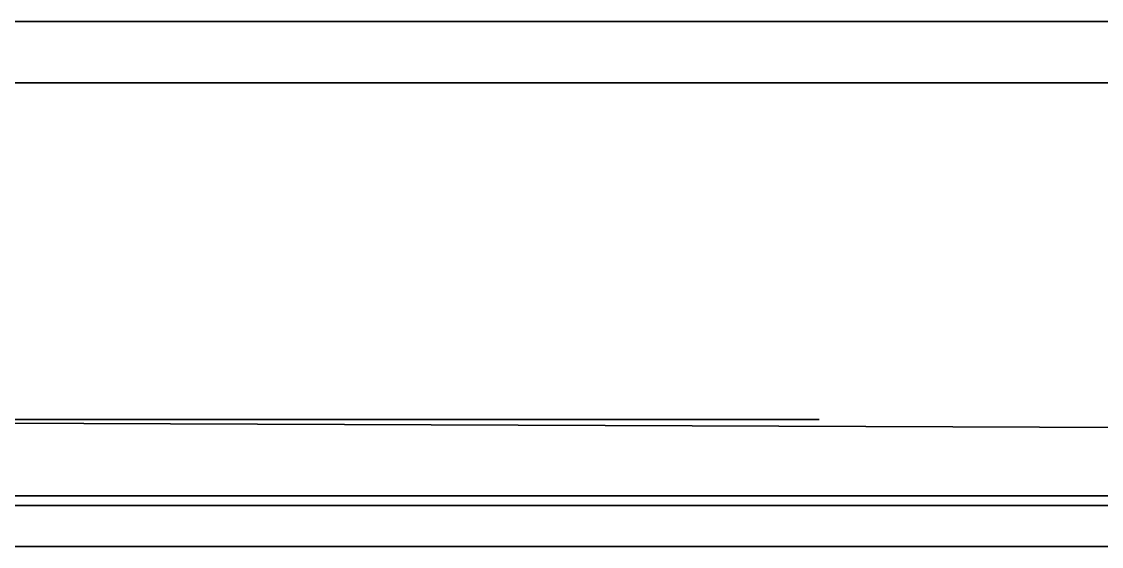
# Model space of a CAD drawing. Header units: inches. Extents: x 786 to 5755, y -850 to 3635.
# Drawn here: x 1216.7 to 1431.7, y 1287.6 to 1392 of the extents above; entities that cross this region are included whole.
import ezdxf

# ---------------------------------------------------------------- set-up
doc = ezdxf.new("R2010")
doc.units = ezdxf.units.IN
doc.layers.add('1', color=7, linetype='Continuous', true_color=0xffffff)

msp = doc.modelspace()

# ---------------------------------------------------------------- linework, layer by layer
at = {"layer": '1', "color": 7, "linetype": 'Continuous', "lineweight": 35}
for p, q in [((1645.08, 1392.03), (788.36, 1392.03)), ((1013.72, 1379.83), (1469.27, 1379.83)), ((1019.43, 1312.83), (1486.32, 1311.03)), ((1375.52, 1312.83), (1019.72, 1312.83)), ((1542.75, 1297.63), (788.72, 1297.63)), ((1543.15, 1295.73), (853.22, 1295.73)), ((853.22, 1287.57), (1580.22, 1287.57))]:
    msp.add_line(p, q, dxfattribs=at)

doc.saveas('drawing.dxf')
